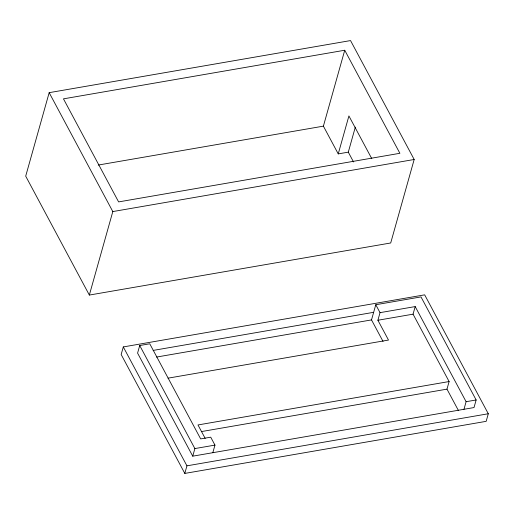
<?xml version="1.0" encoding="UTF-8"?>
<svg xmlns="http://www.w3.org/2000/svg" width="514" height="514" viewBox="0 0 514 514"><rect width="100%" height="100%" fill="white"/><g stroke="black" fill="none" stroke-linecap="round" stroke-linejoin="round"><path stroke-width="0.77" d="M49.171 92.661L25.7 176.154L89.34 295.062L390.704 242.981L414.175 159.488L350.535 40.58L49.171 92.661L112.81 211.569L89.34 295.062M123.296 346.924L121.163 354.512L184.802 473.42L486.167 421.339L488.3 413.751L424.66 294.843L123.296 346.924L186.935 465.832L184.802 473.42M212.828 452.693L214.961 445.105L210.721 437.176L200.672 438.911L149.76 343.789L139.718 345.524L137.585 353.112L192.737 456.169L474.011 407.557L476.144 399.969L420.992 296.919L375.785 304.725L371.519 319.907L383.026 341.412M192.737 456.169L194.87 448.574L139.718 345.524M355.328 127.106L348.293 152.157L338.244 153.892L323.396 126.148L344.733 50.243L63.46 98.849L118.612 201.906L399.886 153.294L344.733 50.243M338.244 153.892L348.91 115.939L371.75 158.608M168.007 378.169L388.5 340.062L377.893 320.248L380.026 312.653L375.785 304.725M458.494 410.641L446.981 389.143L449.114 381.549L413.057 314.17L415.19 306.582L380.026 312.653M463.969 409.292L466.102 401.704L415.19 306.582M98.219 165.058L323.396 126.148M112.81 211.569L414.175 159.488M153.159 350.419L373.652 312.319M156.558 357.057L371.519 319.907M377.893 320.248L413.057 314.17M449.114 381.549L197.98 424.949L205.176 438.397M201.372 431.587L446.981 389.143M194.87 448.574L214.961 445.105M466.102 401.704L476.144 399.969M186.935 465.832L488.3 413.751M348.293 152.157L353.529 161.949"/></g></svg>
